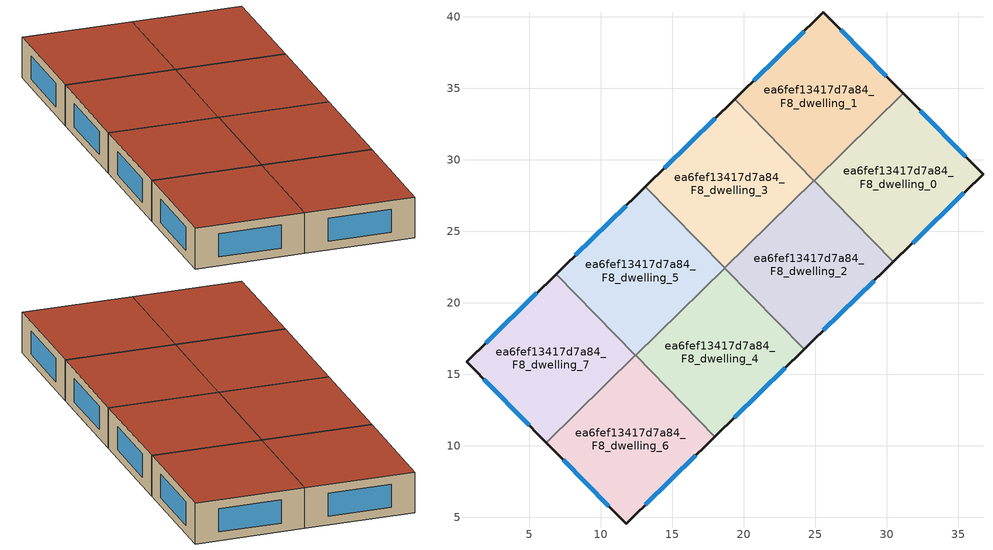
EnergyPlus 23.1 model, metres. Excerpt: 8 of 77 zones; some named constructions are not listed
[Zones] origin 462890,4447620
ea6fef13417d7a84_F8_dwelling_0
 floor to ea6fef13417d7a84_F7_dwelling_0 (EU_floor_Construction): 31.17,34.64 36.74,28.99 30.48,22.86 24.93,28.53 z24
 wall outside (EU_wall_Construction): 30.48,22.86 36.74,28.99 31.17,34.64 z24:27
 wall to ea6fef13417d7a84_F8_dwelling_1 (EU_wall_Construction): 31.17,34.64 24.93,28.53 z24:27
 wall to ea6fef13417d7a84_F8_dwelling_2 (EU_wall_Construction): 24.93,28.53 30.48,22.86 z24:27
 window (EU_Window_Construction): 35.55,30.2 32.36,33.43 / 31.82,24.18 35.4,27.68 z24.64:26.36
 roof outside (EU_roof_Construction): 36.74,28.99 31.17,34.64 24.93,28.53 30.48,22.86 z27
ea6fef13417d7a84_F8_dwelling_1
 floor to ea6fef13417d7a84_F7_dwelling_1 (EU_floor_Construction): 25.58,40.3 31.17,34.64 24.93,28.53 19.36,34.22 z24
 wall outside (EU_wall_Construction): 31.17,34.64 25.58,40.3 19.36,34.22 z24:27
 wall to ea6fef13417d7a84_F8_dwelling_3 (EU_wall_Construction): 19.36,34.22 24.92,28.54 z24:27
 wall to ea6fef13417d7a84_F8_dwelling_2 (EU_wall_Construction): 24.92,28.54 24.93,28.53 z24:27
 window (EU_Window_Construction): 29.97,35.85 26.78,39.09 / 24.25,39 20.7,35.52 z24.64:26.36
 roof outside (EU_roof_Construction): 31.17,34.64 25.58,40.3 19.36,34.22 24.93,28.53 z27
ea6fef13417d7a84_F8_dwelling_2
 floor to ea6fef13417d7a84_F7_dwelling_2 (EU_floor_Construction): 24.92,28.54 30.48,22.86 24.23,16.76 18.68,22.43 z24
 wall outside (EU_wall_Construction): 24.23,16.76 30.48,22.86 z24:27
 wall to ea6fef13417d7a84_F8_dwelling_3 (EU_wall_Construction): 24.92,28.54 18.68,22.43 z24:27
 wall to ea6fef13417d7a84_F8_dwelling_4 (EU_wall_Construction): 18.68,22.43 24.23,16.76 z24:27
 window (EU_Window_Construction): 25.57,18.06 29.14,21.56 z24.64:26.36
 roof outside (EU_roof_Construction): 30.48,22.86 24.92,28.54 18.68,22.43 24.23,16.76 z27
ea6fef13417d7a84_F8_dwelling_3
 floor to ea6fef13417d7a84_F7_dwelling_3 (EU_floor_Construction): 19.36,34.22 24.92,28.54 18.68,22.43 13.12,28.11 z24
 wall outside (EU_wall_Construction): 19.36,34.22 13.12,28.11 z24:27
 wall to ea6fef13417d7a84_F8_dwelling_5 (EU_wall_Construction): 13.12,28.11 18.68,22.43 z24:27
 window (EU_Window_Construction): 18.03,32.91 14.46,29.42 z24.64:26.36
 roof outside (EU_roof_Construction): 24.92,28.54 19.36,34.22 13.12,28.11 18.68,22.43 z27
ea6fef13417d7a84_F8_dwelling_4
 floor to ea6fef13417d7a84_F7_dwelling_4 (EU_floor_Construction): 18.68,22.43 24.23,16.76 17.99,10.65 12.44,16.33 z24
 wall outside (EU_wall_Construction): 17.99,10.65 24.23,16.76 z24:27
 wall to ea6fef13417d7a84_F8_dwelling_5 (EU_wall_Construction): 18.68,22.43 12.44,16.33 z24:27
 wall to ea6fef13417d7a84_F8_dwelling_6 (EU_wall_Construction): 12.44,16.33 17.99,10.65 z24:27
 window (EU_Window_Construction): 19.33,11.96 22.9,15.45 z24.64:26.36
 roof outside (EU_roof_Construction): 24.23,16.76 18.68,22.43 12.44,16.33 17.99,10.65 z27
ea6fef13417d7a84_F8_dwelling_5
 floor to ea6fef13417d7a84_F7_dwelling_5 (EU_floor_Construction): 13.12,28.11 18.68,22.43 12.44,16.33 6.88,22 z24
 wall outside (EU_wall_Construction): 13.12,28.11 6.88,22 z24:27
 wall to ea6fef13417d7a84_F8_dwelling_7 (EU_wall_Construction): 6.88,22 12.43,16.34 z24:27
 wall to ea6fef13417d7a84_F8_dwelling_6 (EU_wall_Construction): 12.43,16.34 12.44,16.33 z24:27
 window (EU_Window_Construction): 11.79,26.8 8.22,23.31 z24.64:26.36
 roof outside (EU_roof_Construction): 18.68,22.43 13.12,28.11 6.88,22 12.44,16.33 z27
ea6fef13417d7a84_F8_dwelling_6
 floor to ea6fef13417d7a84_F7_dwelling_6 (EU_floor_Construction): 12.43,16.34 17.99,10.65 11.78,4.56 6.19,10.23 z24
 wall outside (EU_wall_Construction): 6.19,10.23 11.78,4.56 17.99,10.65 z24:27
 wall to ea6fef13417d7a84_F8_dwelling_7 (EU_wall_Construction): 12.43,16.34 6.19,10.23 z24:27
 window (EU_Window_Construction): 7.38,9.02 10.58,5.78 / 13.11,5.87 16.66,9.35 z24.64:26.36
 roof outside (EU_roof_Construction): 17.99,10.65 12.43,16.34 6.19,10.23 11.78,4.56 z27
ea6fef13417d7a84_F8_dwelling_7
 floor to ea6fef13417d7a84_F7_dwelling_7 (EU_floor_Construction): 6.88,22 12.43,16.34 6.19,10.23 0.62,15.87 z24
 wall outside (EU_wall_Construction): 6.88,22 0.62,15.87 6.19,10.23 z24:27
 window (EU_Window_Construction): 1.81,14.67 4.99,11.44 / 5.54,20.69 1.96,17.19 z24.64:26.36
 roof outside (EU_roof_Construction): 12.43,16.34 6.88,22 0.62,15.87 6.19,10.23 z27
[SCHEDULE:FILE] Column Number=1; Rows to Skip at Top=0; Number of Hours of Data=8760; Column Separator=Comma; Interpolate to Timestep=No; Minutes per Item=60; Adjust Schedule for Daylight Savings=Yes
Name | File
EU_Step8_GainSchedule_ea6fef13417d7a84_F2_dwelling_8_f000 | ../../schedules/ea6fef13417d7a84/ea6fef13417d7a84_F2_dwelling_8_f000_gain.csv
EU_Step8_GainSchedule_ea6fef13417d7a84_F3_dwelling_0_f000 | ../../schedules/ea6fef13417d7a84/ea6fef13417d7a84_F3_dwelling_0_f000_gain.csv
EU_Step8_GainSchedule_ea6fef13417d7a84_F3_dwelling_1_f000 | ../../schedules/ea6fef13417d7a84/ea6fef13417d7a84_F3_dwelling_1_f000_gain.csv
EU_Step8_GainSchedule_ea6fef13417d7a84_F3_dwelling_2_f000 | ../../schedules/ea6fef13417d7a84/ea6fef13417d7a84_F3_dwelling_2_f000_gain.csv
EU_Step8_GainSchedule_ea6fef13417d7a84_F3_dwelling_3_f000 | ../../schedules/ea6fef13417d7a84/ea6fef13417d7a84_F3_dwelling_3_f000_gain.csv
EU_Step8_GainSchedule_ea6fef13417d7a84_F3_dwelling_4_f000 | ../../schedules/ea6fef13417d7a84/ea6fef13417d7a84_F3_dwelling_4_f000_gain.csv
EU_Step8_GainSchedule_ea6fef13417d7a84_F3_dwelling_5_f000 | ../../schedules/ea6fef13417d7a84/ea6fef13417d7a84_F3_dwelling_5_f000_gain.csv
EU_Step8_GainSchedule_ea6fef13417d7a84_F3_dwelling_6_f000 | ../../schedules/ea6fef13417d7a84/ea6fef13417d7a84_F3_dwelling_6_f000_gain.csv
EU_Step8_GainSchedule_ea6fef13417d7a84_F3_dwelling_7_f000 | ../../schedules/ea6fef13417d7a84/ea6fef13417d7a84_F3_dwelling_7_f000_gain.csv
EU_Step8_GainSchedule_ea6fef13417d7a84_F3_dwelling_8_f000 | ../../schedules/ea6fef13417d7a84/ea6fef13417d7a84_F3_dwelling_8_f000_gain.csv
EU_Step8_GainSchedule_ea6fef13417d7a84_F7_dwelling_5_f000 | ../../schedules/ea6fef13417d7a84/ea6fef13417d7a84_F7_dwelling_5_f000_gain.csv
EU_Step8_GainSchedule_ea6fef13417d7a84_F7_dwelling_6_f000 | ../../schedules/ea6fef13417d7a84/ea6fef13417d7a84_F7_dwelling_6_f000_gain.csv
EU_Step8_GainSchedule_ea6fef13417d7a84_F7_dwelling_7_f000 | ../../schedules/ea6fef13417d7a84/ea6fef13417d7a84_F7_dwelling_7_f000_gain.csv
